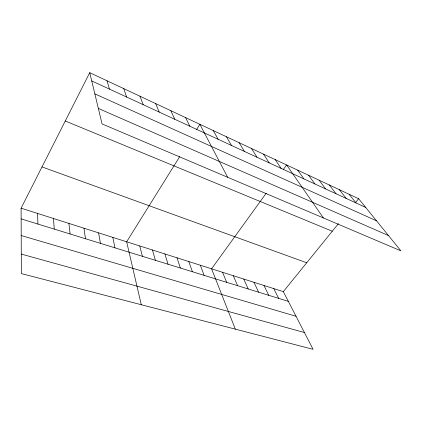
<?xml version="1.0" encoding="UTF-8"?>
<svg xmlns="http://www.w3.org/2000/svg" width="422" height="422" viewBox="0 0 422 422"><rect width="100%" height="100%" fill="white"/><g stroke="black" fill="none" stroke-linecap="round" stroke-linejoin="round"><path stroke-width="0.63" d="M21.1 208.194L283.32 291.639L313.087 349.326L21.353 273.593L21.1 208.194L89.744 72.674L358.637 198.725L400.9 250.858L102.071 123.926L89.744 72.674M179.688 156.673L126.653 241.785L141.275 304.726M196.462 129.754L199.864 124.295L227.648 177.266M266.213 193.202L211.58 268.809L235.312 329.134M283.246 169.628L286.617 164.965L323.416 217.942M283.32 291.639L338.433 223.649M355.377 202.745L358.637 198.725M21.279 254.091L304.431 332.547M21.206 235.545L296.022 316.263M21.142 218.881L288.332 301.35M42.005 166.927L306.72 262.774M65.273 120.993L332.283 231.235M98.347 108.433L388.514 235.576M94.839 93.869L376.566 220.843M91.727 80.918L365.689 207.424M349.105 194.257L356.047 202.971M339.341 189.678L346.156 198.403M329.324 184.984L336.017 193.719M319.053 180.173L325.61 188.914M308.519 175.235L314.928 183.981M297.71 170.166L303.961 178.917M275.223 159.621L281.121 168.373M263.518 154.135L269.225 162.881M251.491 148.497L256.993 157.232M239.126 142.699L244.412 151.419M226.408 136.739L231.462 145.442M213.326 130.609L218.132 139.286M273.762 288.595L278.647 298.359M185.575 117.601L189.816 126.21M263.987 285.488L268.735 295.3M253.986 282.302L258.596 292.172M170.841 110.691L174.771 119.262M243.752 279.047L248.215 288.964M233.282 275.714L237.586 285.689M155.644 103.569L159.236 112.088M222.563 272.306L226.698 282.323M139.962 96.216L143.19 104.682M200.334 265.232L204.111 275.355M188.813 261.566L192.395 271.736M123.767 88.625L126.611 97.023M177.003 257.805L180.373 268.028M164.891 253.949L168.046 264.225M107.035 80.781L109.467 89.105M152.474 249.998L155.396 260.316M139.729 245.942L142.409 256.307M112.816 237.38L114.953 247.835M98.595 232.854L100.431 243.352M83.967 228.196L85.487 238.741M68.928 223.412L70.11 233.994M53.446 218.485L54.269 229.104M37.511 213.416L37.959 224.071"/></g></svg>
